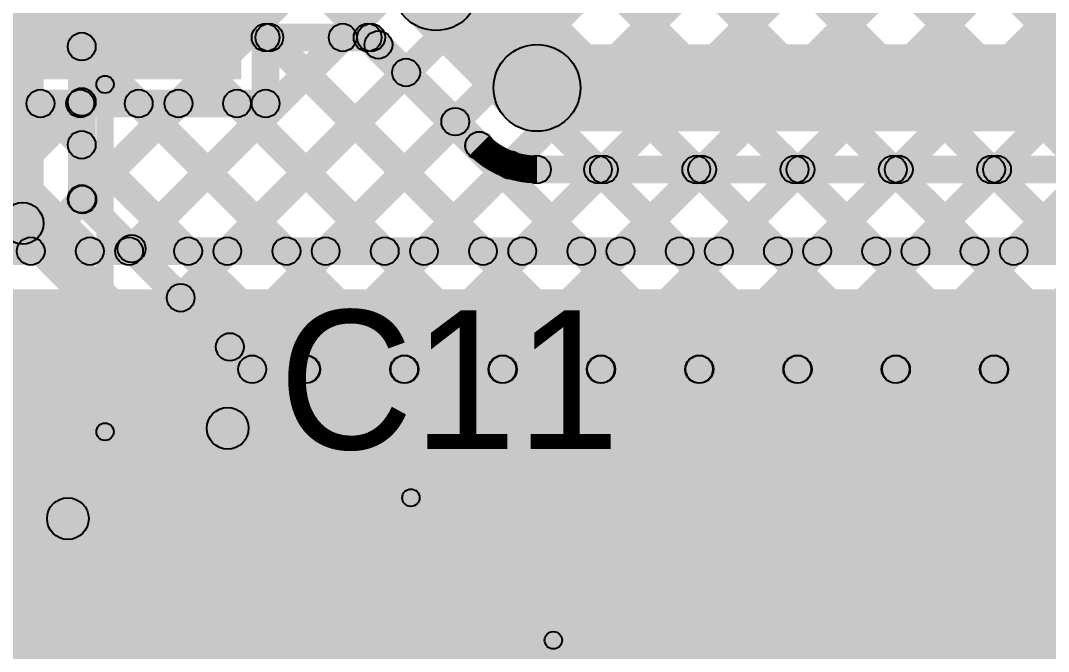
# Model space of a CAD drawing. Header units: millimetres. Extents: x -0.28 to 3.03, y -0.05 to 3.12.
# Drawn here: x 0.8594 to 1.1552, y 0.8548 to 1.0364 of the extents above; entities that cross this region are included whole.
import ezdxf

# ---------------------------------------------------------------- set-up
doc = ezdxf.new("R2010")
doc.units = ezdxf.units.MM
doc.header["$MEASUREMENT"] = 0
for name, color, linetype in [('BottomLayer', 5, 'Continuous'), ('TopLayer', 1, 'Continuous'), ('TopOverlay', 2, 'Continuous'), ('TopPaste', 8, 'Continuous'), ('TopSolder', 216, 'Continuous')]:
    doc.layers.add(name, color=color, linetype=linetype)

# ---------------------------------------------------------------- blocks, each defined once
blk = doc.blocks.new('UWX1H100MCL1GB_103')
at = {"layer": 'TopLayer'}
blk.add_hatch(color=1, dxfattribs=at).paths.add_polyline_path([(0.0374, 0.0315), (0.1752, 0.0315), (0.1752, -0.0315), (0.0374, -0.0315)])
at = {"layer": 'TopOverlay'}
h = blk.add_hatch(color=2, dxfattribs=at)
edge = h.paths.add_edge_path()
edge.add_arc((0.14, -0.037), 0.0025, 0, 360)
for points in [[(0.1425, -0.137), (0.1375, -0.137), (0.1375, -0.037), (0.1425, -0.037)], [(-0.096, -0.1395), (-0.096, -0.1345), (0.14, -0.1345), (0.14, -0.1395)]]:
    blk.add_hatch(color=2, dxfattribs=at).paths.add_polyline_path(points)
h = blk.add_hatch(color=2, dxfattribs=at)
edge = h.paths.add_edge_path()
edge.add_arc((0.14, -0.137), 0.0025, 0, 360)
h = blk.add_hatch(color=2, dxfattribs=at)
edge = h.paths.add_edge_path()
edge.add_arc((0.14, -0.137), 0.0025, 0, 360)
at = {"layer": 'TopPaste'}
blk.add_hatch(color=8, dxfattribs=at).paths.add_polyline_path([(0.0374, 0.0315), (0.1752, 0.0315), (0.1752, -0.0315), (0.0374, -0.0315)])
at = {"layer": 'TopSolder'}
blk.add_hatch(color=216, dxfattribs=at).paths.add_polyline_path([(0.0334, 0.0355), (0.1792, 0.0355), (0.1792, -0.0355), (0.0334, -0.0355)])
at = {"layer": 'TopOverlay'}
for centre in [(0.14, -0.037), (0.14, -0.137), (0.14, -0.137)]:
    blk.add_circle(centre, 0.0025, dxfattribs=at)
blk = doc.blocks.new('UWX1H100MCL1GB_104')
at = {"layer": 'TopOverlay'}
for points in [[(-0.1395, -0.037), (-0.1345, -0.037), (-0.1345, -0.096), (-0.1395, -0.096)], [(-0.09423, -0.13523), (-0.09777, -0.13877), (-0.13877, -0.09777), (-0.13523, -0.09423)], [(0.14, -0.1345), (0.14, -0.1395), (-0.096, -0.1395), (-0.096, -0.1345)]]:
    blk.add_hatch(color=2, dxfattribs=at).paths.add_polyline_path(points)
h = blk.add_hatch(color=2, dxfattribs=at)
edge = h.paths.add_edge_path()
edge.add_arc((-0.137, -0.096), 0.0025, 0, 360)
h = blk.add_hatch(color=2, dxfattribs=at)
edge = h.paths.add_edge_path()
edge.add_arc((-0.137, -0.096), 0.0025, 0, 360)
h = blk.add_hatch(color=2, dxfattribs=at)
edge = h.paths.add_edge_path()
edge.add_arc((-0.096, -0.137), 0.0025, 0, 360)
h = blk.add_hatch(color=2, dxfattribs=at)
edge = h.paths.add_edge_path()
edge.add_arc((-0.096, -0.137), 0.0025, 0, 360)
for centre in [(-0.137, -0.096), (-0.137, -0.096), (-0.096, -0.137), (-0.096, -0.137)]:
    blk.add_circle(centre, 0.0025, dxfattribs=at)

msp = doc.modelspace()

# ---------------------------------------------------------------- hatches: boundary and pattern name
at = {"layer": 'BottomLayer'}
for points in [[(0.866, 0.978), (0.854, 0.978), (0.854, 1.473), (0.866, 1.473)], [(0.881, 0.98504), (0.873, 0.98504), (0.873, 1.45779), (0.881, 1.45779)], [(1.05743, 0.93317), (1.05177, 0.93883), (1.3593, 1.24636), (1.36496, 1.2407)], [(1.08572, 0.93317), (1.08006, 0.93883), (1.37981, 1.23858), (1.38546, 1.23292)], [(1.114, 0.93317), (1.10834, 0.93883), (1.39395, 1.22444), (1.39961, 1.21878)], [(1.14228, 0.93317), (1.13663, 0.93883), (1.40809, 1.21029), (1.41375, 1.20464)], [(0.87417, 1.16749), (0.87983, 1.17315), (1.11415, 0.93883), (1.10849, 0.93317)], [(0.87417, 1.13921), (0.87983, 1.14486), (1.08586, 0.93883), (1.08021, 0.93317)], [(0.87417, 1.11092), (0.87983, 1.11658), (1.05758, 0.93883), (1.05192, 0.93317)], [(0.87983, 1.01013), (0.87417, 1.01578), (0.96914, 1.11075), (0.9748, 1.10509)], [(0.88001, 0.98203), (0.87436, 0.98769), (0.97848, 1.09181), (0.98414, 1.08615)], [(0.89416, 0.96789), (0.8885, 0.97354), (1.00532, 1.09037), (1.01098, 1.08471)], [(0.98661, 1.08333), (0.99227, 1.08899), (1.14243, 0.93883), (1.13678, 0.93317)], [(1.02915, 0.93317), (1.02349, 0.93883), (1.17465, 1.08998), (1.1803, 1.08433)], [(0.87417, 1.08264), (0.87983, 1.0883), (1.0293, 0.93883), (1.02364, 0.93317)], [(0.9083, 0.95374), (0.90264, 0.9594), (1.01958, 1.07634), (1.02524, 1.07068)], [(0.97258, 0.93317), (0.96692, 0.93883), (1.09763, 1.06953), (1.10328, 1.06388)], [(1.00086, 0.93317), (0.99521, 0.93883), (1.12431, 1.06793), (1.12997, 1.06228)], [(1.11978, 1.0633), (1.12544, 1.06896), (1.25557, 0.93883), (1.24991, 0.93317)], [(0.92244, 0.9396), (0.91678, 0.94526), (1.03739, 1.06586), (1.04304, 1.06021)], [(0.92244, 0.9396), (0.91678, 0.94526), (1.03739, 1.06586), (1.04304, 1.06021)], [(0.94429, 0.93317), (0.93864, 0.93883), (1.06638, 1.06658), (1.07204, 1.06092)], [(1.03801, 1.06022), (1.04366, 1.06588), (1.17072, 0.93883), (1.16506, 0.93317)], [(1.06576, 1.06076), (1.07142, 1.06641), (1.199, 0.93883), (1.19334, 0.93317)], [(1.09298, 1.06182), (1.09863, 1.06748), (1.22729, 0.93883), (1.22163, 0.93317)], [(0.87417, 1.05435), (0.87983, 1.06001), (1.00101, 0.93883), (0.99535, 0.93317)], [(0.87417, 1.02607), (0.87983, 1.03173), (0.97273, 0.93883), (0.96707, 0.93317)], [(0.87417, 0.99779), (0.87983, 1.00344), (0.94444, 0.93883), (0.93879, 0.93317)], [(0.87417, 0.98221), (0.87983, 0.98787), (0.92887, 0.93883), (0.92321, 0.93317)], [(0.85576, 0.97376), (0.86424, 0.98224), (0.92324, 0.92324), (0.91476, 0.91476)], [(0.81276, 0.94476), (0.82124, 0.95324), (0.87724, 0.89724), (0.86876, 0.88876)], [(0.92604, 0.932), (0.92604, 0.94), (1.47096, 0.94), (1.47096, 0.932)], [(0.919, 0.913), (0.919, 0.925), (2.01, 0.925), (2.01, 0.913)], [(0.873, 0.887), (0.873, 0.899), (1.98297, 0.899), (1.98297, 0.887)], [(0.82003, 0.86), (0.82003, 0.872), (1.917, 0.872), (1.917, 0.86)]]:
    msp.add_hatch(color=5, dxfattribs=at).paths.add_polyline_path(points)
h = msp.add_hatch(color=5, dxfattribs=at)
edge = h.paths.add_edge_path()
edge.add_arc((0.877, 1.0289), 0.004, 0, 360)
h = msp.add_hatch(color=5, dxfattribs=at)
edge = h.paths.add_edge_path()
edge.add_arc((0.877, 1.01296), 0.004, 0, 360)
h = msp.add_hatch(color=5, dxfattribs=at)
edge = h.paths.add_edge_path()
edge.add_arc((0.877, 1.00061), 0.004, 0, 360)
h = msp.add_hatch(color=5, dxfattribs=at)
edge = h.paths.add_edge_path()
edge.add_arc((0.877, 0.98504), 0.004, 0, 360)
h = msp.add_hatch(color=5, dxfattribs=at)
edge = h.paths.add_edge_path()
edge.add_arc((0.877, 0.98504), 0.004, 0, 360)
h = msp.add_hatch(color=5, dxfattribs=at)
edge = h.paths.add_edge_path()
edge.add_arc((0.87718, 0.98486), 0.004, 0, 360)
h = msp.add_hatch(color=5, dxfattribs=at)
edge = h.paths.add_edge_path()
edge.add_arc((0.86, 0.978), 0.006, 0, 360)
h = msp.add_hatch(color=5, dxfattribs=at)
edge = h.paths.add_edge_path()
edge.add_arc((0.86, 0.978), 0.006, 0, 360)
h = msp.add_hatch(color=5, dxfattribs=at)
edge = h.paths.add_edge_path()
edge.add_arc((0.89133, 0.97071), 0.004, 0, 360)
h = msp.add_hatch(color=5, dxfattribs=at)
edge = h.paths.add_edge_path()
edge.add_arc((0.90547, 0.95657), 0.004, 0, 360)
h = msp.add_hatch(color=5, dxfattribs=at)
edge = h.paths.add_edge_path()
edge.add_arc((0.91961, 0.94243), 0.004, 0, 360)
h = msp.add_hatch(color=5, dxfattribs=at)
edge = h.paths.add_edge_path()
edge.add_arc((0.91961, 0.94243), 0.004, 0, 360)
h = msp.add_hatch(color=5, dxfattribs=at)
edge = h.paths.add_edge_path()
edge.add_arc((0.92604, 0.936), 0.004, 0, 360)
h = msp.add_hatch(color=5, dxfattribs=at)
edge = h.paths.add_edge_path()
edge.add_arc((0.92604, 0.936), 0.004, 0, 360)
h = msp.add_hatch(color=5, dxfattribs=at)
edge = h.paths.add_edge_path()
edge.add_arc((0.94147, 0.936), 0.004, 0, 360)
h = msp.add_hatch(color=5, dxfattribs=at)
edge = h.paths.add_edge_path()
edge.add_arc((0.94161, 0.936), 0.004, 0, 360)
h = msp.add_hatch(color=5, dxfattribs=at)
edge = h.paths.add_edge_path()
edge.add_arc((0.96975, 0.936), 0.004, 0, 360)
h = msp.add_hatch(color=5, dxfattribs=at)
edge = h.paths.add_edge_path()
edge.add_arc((0.9699, 0.936), 0.004, 0, 360)
h = msp.add_hatch(color=5, dxfattribs=at)
edge = h.paths.add_edge_path()
edge.add_arc((0.99803, 0.936), 0.004, 0, 360)
h = msp.add_hatch(color=5, dxfattribs=at)
edge = h.paths.add_edge_path()
edge.add_arc((0.99818, 0.936), 0.004, 0, 360)
h = msp.add_hatch(color=5, dxfattribs=at)
edge = h.paths.add_edge_path()
edge.add_arc((1.02632, 0.936), 0.004, 0, 360)
h = msp.add_hatch(color=5, dxfattribs=at)
edge = h.paths.add_edge_path()
edge.add_arc((1.02647, 0.936), 0.004, 0, 360)
h = msp.add_hatch(color=5, dxfattribs=at)
edge = h.paths.add_edge_path()
edge.add_arc((1.0546, 0.936), 0.004, 0, 360)
h = msp.add_hatch(color=5, dxfattribs=at)
edge = h.paths.add_edge_path()
edge.add_arc((1.05475, 0.936), 0.004, 0, 360)
h = msp.add_hatch(color=5, dxfattribs=at)
edge = h.paths.add_edge_path()
edge.add_arc((1.08289, 0.936), 0.004, 0, 360)
h = msp.add_hatch(color=5, dxfattribs=at)
edge = h.paths.add_edge_path()
edge.add_arc((1.08304, 0.936), 0.004, 0, 360)
h = msp.add_hatch(color=5, dxfattribs=at)
edge = h.paths.add_edge_path()
edge.add_arc((1.11117, 0.936), 0.004, 0, 360)
h = msp.add_hatch(color=5, dxfattribs=at)
edge = h.paths.add_edge_path()
edge.add_arc((1.11132, 0.936), 0.004, 0, 360)
h = msp.add_hatch(color=5, dxfattribs=at)
edge = h.paths.add_edge_path()
edge.add_arc((1.13946, 0.936), 0.004, 0, 360)
h = msp.add_hatch(color=5, dxfattribs=at)
edge = h.paths.add_edge_path()
edge.add_arc((1.1396, 0.936), 0.004, 0, 360)
h = msp.add_hatch(color=5, dxfattribs=at)
edge = h.paths.add_edge_path()
edge.add_arc((0.919, 0.919), 0.006, 0, 360)
h = msp.add_hatch(color=5, dxfattribs=at)
edge = h.paths.add_edge_path()
edge.add_arc((0.919, 0.919), 0.006, 0, 360)
h = msp.add_hatch(color=5, dxfattribs=at)
edge = h.paths.add_edge_path()
edge.add_arc((0.873, 0.893), 0.006, 0, 360)
h = msp.add_hatch(color=5, dxfattribs=at)
edge = h.paths.add_edge_path()
edge.add_arc((0.873, 0.893), 0.006, 0, 360)
at = {"layer": 'TopLayer'}
h = msp.add_hatch(color=1, dxfattribs=at)
edge = h.paths.add_edge_path()
edge.add_arc((0.97897, 1.04603), 0.0125, 0, 360)
h = msp.add_hatch(color=1, dxfattribs=at)
edge = h.paths.add_edge_path()
edge.add_arc((0.97897, 1.04603), 0.0125, 0, 360)
for points in [[(0.97013, 1.03719), (0.98781, 1.05487), (1.01684, 1.02584), (0.99916, 1.00816)], [(0.9299, 1.0275), (0.9299, 1.0355), (0.96027, 1.0355), (0.96027, 1.0275)], [(0.89344, 0.96717), (0.88778, 0.97283), (0.94928, 1.03433), (0.95494, 1.02867)], [(0.92814, 1.02867), (0.9338, 1.03433), (0.9953, 0.97283), (0.98964, 0.96717)], [(0.95642, 1.02867), (0.96208, 1.03433), (1.02358, 0.97283), (1.01792, 0.96717)], [(0.9339, 1.0125), (0.9259, 1.0125), (0.9259, 1.0315), (0.9339, 1.0315)], [(0.95954, 1.02657), (0.9652, 1.03223), (0.99419, 1.00323), (0.98854, 0.99757)], [(1.008, 1.0045), (1.008, 1.0295), (1.282, 1.0295), (1.282, 1.0045)], [(0.92173, 0.96717), (0.91607, 0.97283), (0.9675, 1.02426), (0.97316, 1.01861)], [(0.7701, 1.0085), (0.7701, 1.0165), (0.9299, 1.0165), (0.9299, 1.0085)], [(0.83687, 0.96717), (0.83122, 0.97283), (0.87372, 1.01533), (0.87938, 1.00968)], [(0.834, 1.00968), (0.83965, 1.01533), (0.88216, 0.97283), (0.8765, 0.96717)], [(0.86516, 0.96717), (0.8595, 0.97283), (0.902, 1.01533), (0.90766, 1.00968)], [(0.86228, 1.00968), (0.86794, 1.01533), (0.91044, 0.97283), (0.90479, 0.96717)], [(0.89057, 1.00968), (0.89622, 1.01533), (0.93873, 0.97283), (0.93307, 0.96717)], [(0.91885, 1.00968), (0.92451, 1.01533), (0.96701, 0.97283), (0.96135, 0.96717)], [(0.95001, 0.96717), (0.94435, 0.97283), (0.98164, 1.01012), (0.9873, 1.00446)], [(0.97829, 0.96717), (0.97264, 0.97283), (0.99744, 0.99764), (1.0031, 0.99198)], [(0.97829, 0.96717), (0.97264, 0.97283), (0.99744, 0.99764), (1.0031, 0.99198)], [(1.008, 0.9895), (1.008, 0.9975), (1.213, 0.9975), (1.213, 0.9895)], [(1.00658, 0.96717), (1.00092, 0.97283), (1.02442, 0.99633), (1.03008, 0.99067)], [(1.02271, 0.99067), (1.02836, 0.99633), (1.05186, 0.97283), (1.04621, 0.96717)], [(1.03486, 0.96717), (1.02921, 0.97283), (1.05271, 0.99633), (1.05836, 0.99067)], [(1.05099, 0.99067), (1.05665, 0.99633), (1.08015, 0.97283), (1.07449, 0.96717)], [(1.06315, 0.96717), (1.05749, 0.97283), (1.08099, 0.99633), (1.08665, 0.99067)], [(1.07928, 0.99067), (1.08493, 0.99633), (1.10843, 0.97283), (1.10278, 0.96717)], [(1.09143, 0.96717), (1.08577, 0.97283), (1.10927, 0.99633), (1.11493, 0.99067)], [(1.10756, 0.99067), (1.11322, 0.99633), (1.13672, 0.97283), (1.13106, 0.96717)], [(1.11972, 0.96717), (1.11406, 0.97283), (1.13756, 0.99633), (1.14322, 0.99067)], [(1.13584, 0.99067), (1.1415, 0.99633), (1.165, 0.97283), (1.15934, 0.96717)], [(1.148, 0.96717), (1.14234, 0.97283), (1.16584, 0.99633), (1.1715, 0.99067)], [(0.61, 0.966), (0.61, 0.974), (1.208, 0.974), (1.208, 0.966)], [(0.535, 0.802), (1.197, 0.802), (1.197, 0.959), (0.535, 0.959)]]:
    msp.add_hatch(color=1, dxfattribs=at).paths.add_polyline_path(points)
h = msp.add_hatch(color=1, dxfattribs=at)
edge = h.paths.add_edge_path()
edge.add_arc((0.9299, 1.0315), 0.004, 0, 360)
h = msp.add_hatch(color=1, dxfattribs=at)
edge = h.paths.add_edge_path()
edge.add_arc((0.9299, 1.0315), 0.004, 0, 360)
h = msp.add_hatch(color=1, dxfattribs=at)
edge = h.paths.add_edge_path()
edge.add_arc((0.93097, 1.0315), 0.004, 0, 360)
h = msp.add_hatch(color=1, dxfattribs=at)
edge = h.paths.add_edge_path()
edge.add_arc((0.95211, 1.0315), 0.004, 0, 360)
h = msp.add_hatch(color=1, dxfattribs=at)
edge = h.paths.add_edge_path()
edge.add_arc((0.95925, 1.0315), 0.004, 0, 360)
h = msp.add_hatch(color=1, dxfattribs=at)
edge = h.paths.add_edge_path()
edge.add_arc((0.96027, 1.0315), 0.004, 0, 360)
h = msp.add_hatch(color=1, dxfattribs=at)
edge = h.paths.add_edge_path()
edge.add_arc((0.96237, 1.0294), 0.004, 0, 360)
h = msp.add_hatch(color=1, dxfattribs=at)
edge = h.paths.add_edge_path()
edge.add_arc((1.008, 1.017), 0.0125, 0, 360)
h = msp.add_hatch(color=1, dxfattribs=at)
edge = h.paths.add_edge_path()
edge.add_arc((1.008, 1.017), 0.0125, 0, 360)
h = msp.add_hatch(color=1, dxfattribs=at)
edge = h.paths.add_edge_path()
edge.add_arc((0.97033, 1.02143), 0.004, 0, 360)
h = msp.add_hatch(color=1, dxfattribs=at)
edge = h.paths.add_edge_path()
edge.add_arc((0.86511, 1.0125), 0.004, 0, 360)
h = msp.add_hatch(color=1, dxfattribs=at)
edge = h.paths.add_edge_path()
edge.add_arc((0.87655, 1.0125), 0.004, 0, 360)
h = msp.add_hatch(color=1, dxfattribs=at)
edge = h.paths.add_edge_path()
edge.add_arc((0.89339, 1.0125), 0.004, 0, 360)
h = msp.add_hatch(color=1, dxfattribs=at)
edge = h.paths.add_edge_path()
edge.add_arc((0.90483, 1.0125), 0.004, 0, 360)
h = msp.add_hatch(color=1, dxfattribs=at)
edge = h.paths.add_edge_path()
edge.add_arc((0.92168, 1.0125), 0.004, 0, 360)
h = msp.add_hatch(color=1, dxfattribs=at)
edge = h.paths.add_edge_path()
edge.add_arc((0.9299, 1.0125), 0.004, 0, 360)
h = msp.add_hatch(color=1, dxfattribs=at)
edge = h.paths.add_edge_path()
edge.add_arc((0.9299, 1.0125), 0.004, 0, 360)
h = msp.add_hatch(color=1, dxfattribs=at)
edge = h.paths.add_edge_path()
edge.add_arc((0.98447, 1.00729), 0.004, 0, 360)
h = msp.add_hatch(color=1, dxfattribs=at)
edge = h.paths.add_edge_path()
edge.add_arc((0.99137, 1.0004), 0.004, 0, 360)
h = msp.add_hatch(color=1, dxfattribs=at)
edge = h.paths.add_edge_path()
edge.add_arc((0.99137, 1.0004), 0.004, 0, 360)
h = msp.add_hatch(color=1, dxfattribs=at)
edge = h.paths.add_edge_path()
edge.add_arc((0.99138, 1.00038), 0.004, 0, 360)
h = msp.add_hatch(color=1, dxfattribs=at)
edge = h.paths.add_edge_path()
edge.add_arc((1.00027, 0.99481), 0.004, 0, 360)
h = msp.add_hatch(color=1, dxfattribs=at)
edge = h.paths.add_edge_path()
edge.add_arc((1.00027, 0.99481), 0.004, 0, 360)
h = msp.add_hatch(color=1, dxfattribs=at)
edge = h.paths.add_edge_path()
edge.add_arc((1.008, 0.9935), 0.004, 0, 360)
h = msp.add_hatch(color=1, dxfattribs=at)
edge = h.paths.add_edge_path()
edge.add_arc((1.008, 0.9935), 0.004, 0, 360)
h = msp.add_hatch(color=1, dxfattribs=at)
edge = h.paths.add_edge_path()
edge.add_arc((1.008, 0.9935), 0.004, 0, 360)
h = msp.add_hatch(color=1, dxfattribs=at)
edge = h.paths.add_edge_path()
edge.add_arc((1.02554, 0.9935), 0.004, 0, 360)
h = msp.add_hatch(color=1, dxfattribs=at)
edge = h.paths.add_edge_path()
edge.add_arc((1.02725, 0.9935), 0.004, 0, 360)
h = msp.add_hatch(color=1, dxfattribs=at)
edge = h.paths.add_edge_path()
edge.add_arc((1.05382, 0.9935), 0.004, 0, 360)
h = msp.add_hatch(color=1, dxfattribs=at)
edge = h.paths.add_edge_path()
edge.add_arc((1.05553, 0.9935), 0.004, 0, 360)
h = msp.add_hatch(color=1, dxfattribs=at)
edge = h.paths.add_edge_path()
edge.add_arc((1.0821, 0.9935), 0.004, 0, 360)
h = msp.add_hatch(color=1, dxfattribs=at)
edge = h.paths.add_edge_path()
edge.add_arc((1.08382, 0.9935), 0.004, 0, 360)
h = msp.add_hatch(color=1, dxfattribs=at)
edge = h.paths.add_edge_path()
edge.add_arc((1.11039, 0.9935), 0.004, 0, 360)
h = msp.add_hatch(color=1, dxfattribs=at)
edge = h.paths.add_edge_path()
edge.add_arc((1.1121, 0.9935), 0.004, 0, 360)
h = msp.add_hatch(color=1, dxfattribs=at)
edge = h.paths.add_edge_path()
edge.add_arc((1.13867, 0.9935), 0.004, 0, 360)
h = msp.add_hatch(color=1, dxfattribs=at)
edge = h.paths.add_edge_path()
edge.add_arc((1.14039, 0.9935), 0.004, 0, 360)
h = msp.add_hatch(color=1, dxfattribs=at)
edge = h.paths.add_edge_path()
edge.add_arc((0.86233, 0.97), 0.004, 0, 360)
h = msp.add_hatch(color=1, dxfattribs=at)
edge = h.paths.add_edge_path()
edge.add_arc((0.87933, 0.97), 0.004, 0, 360)
h = msp.add_hatch(color=1, dxfattribs=at)
edge = h.paths.add_edge_path()
edge.add_arc((0.89061, 0.97), 0.004, 0, 360)
h = msp.add_hatch(color=1, dxfattribs=at)
edge = h.paths.add_edge_path()
edge.add_arc((0.90761, 0.97), 0.004, 0, 360)
h = msp.add_hatch(color=1, dxfattribs=at)
edge = h.paths.add_edge_path()
edge.add_arc((0.9189, 0.97), 0.004, 0, 360)
h = msp.add_hatch(color=1, dxfattribs=at)
edge = h.paths.add_edge_path()
edge.add_arc((0.9359, 0.97), 0.004, 0, 360)
h = msp.add_hatch(color=1, dxfattribs=at)
edge = h.paths.add_edge_path()
edge.add_arc((0.94718, 0.97), 0.004, 0, 360)
h = msp.add_hatch(color=1, dxfattribs=at)
edge = h.paths.add_edge_path()
edge.add_arc((0.96418, 0.97), 0.004, 0, 360)
h = msp.add_hatch(color=1, dxfattribs=at)
edge = h.paths.add_edge_path()
edge.add_arc((0.97547, 0.97), 0.004, 0, 360)
h = msp.add_hatch(color=1, dxfattribs=at)
edge = h.paths.add_edge_path()
edge.add_arc((0.97547, 0.97), 0.004, 0, 360)
h = msp.add_hatch(color=1, dxfattribs=at)
edge = h.paths.add_edge_path()
edge.add_arc((0.99247, 0.97), 0.004, 0, 360)
h = msp.add_hatch(color=1, dxfattribs=at)
edge = h.paths.add_edge_path()
edge.add_arc((1.00375, 0.97), 0.004, 0, 360)
h = msp.add_hatch(color=1, dxfattribs=at)
edge = h.paths.add_edge_path()
edge.add_arc((1.02075, 0.97), 0.004, 0, 360)
h = msp.add_hatch(color=1, dxfattribs=at)
edge = h.paths.add_edge_path()
edge.add_arc((1.03203, 0.97), 0.004, 0, 360)
h = msp.add_hatch(color=1, dxfattribs=at)
edge = h.paths.add_edge_path()
edge.add_arc((1.04904, 0.97), 0.004, 0, 360)
h = msp.add_hatch(color=1, dxfattribs=at)
edge = h.paths.add_edge_path()
edge.add_arc((1.06032, 0.97), 0.004, 0, 360)
h = msp.add_hatch(color=1, dxfattribs=at)
edge = h.paths.add_edge_path()
edge.add_arc((1.07732, 0.97), 0.004, 0, 360)
h = msp.add_hatch(color=1, dxfattribs=at)
edge = h.paths.add_edge_path()
edge.add_arc((1.0886, 0.97), 0.004, 0, 360)
h = msp.add_hatch(color=1, dxfattribs=at)
edge = h.paths.add_edge_path()
edge.add_arc((1.1056, 0.97), 0.004, 0, 360)
h = msp.add_hatch(color=1, dxfattribs=at)
edge = h.paths.add_edge_path()
edge.add_arc((1.11689, 0.97), 0.004, 0, 360)
h = msp.add_hatch(color=1, dxfattribs=at)
edge = h.paths.add_edge_path()
edge.add_arc((1.13389, 0.97), 0.004, 0, 360)
h = msp.add_hatch(color=1, dxfattribs=at)
edge = h.paths.add_edge_path()
edge.add_arc((1.14517, 0.97), 0.004, 0, 360)

# ---------------------------------------------------------------- linework, layer by layer
at = {"layer": 'BottomLayer'}
for centre, radius in [((0.877, 1.0289), 0.004), ((0.877, 1.01296), 0.004), ((0.877, 1.00061), 0.004), ((0.877, 0.98504), 0.004), ((0.877, 0.98504), 0.004), ((0.87718, 0.98486), 0.004), ((0.86, 0.978), 0.006), ((0.86, 0.978), 0.006), ((0.89133, 0.97071), 0.004), ((0.90547, 0.95657), 0.004), ((0.91961, 0.94243), 0.004), ((0.91961, 0.94243), 0.004), ((0.92604, 0.936), 0.004), ((0.92604, 0.936), 0.004), ((0.94147, 0.936), 0.004), ((0.94161, 0.936), 0.004), ((0.96975, 0.936), 0.004), ((0.9699, 0.936), 0.004), ((0.99803, 0.936), 0.004), ((0.99818, 0.936), 0.004), ((1.02632, 0.936), 0.004), ((1.02647, 0.936), 0.004), ((1.0546, 0.936), 0.004), ((1.05475, 0.936), 0.004), ((1.08289, 0.936), 0.004), ((1.08304, 0.936), 0.004), ((1.11117, 0.936), 0.004), ((1.11132, 0.936), 0.004), ((1.13946, 0.936), 0.004), ((1.1396, 0.936), 0.004), ((0.919, 0.919), 0.006), ((0.919, 0.919), 0.006), ((0.873, 0.893), 0.006), ((0.873, 0.893), 0.006)]:
    msp.add_circle(centre, radius, dxfattribs=at)
at = {"layer": 'TopLayer', "const_width": 0.008}
for points in [[(1.008, 0.9935, -0.199188), (0.99137, 1.0004)], [(1.008, 0.9935, -0.198912), (0.99138, 1.00038)]]:
    msp.add_lwpolyline(points, format="xyb", dxfattribs=at)
at = {"layer": 'TopLayer'}
for centre, radius in [((0.97897, 1.04603), 0.0125), ((0.97897, 1.04603), 0.0125), ((0.9299, 1.0315), 0.004), ((0.9299, 1.0315), 0.004), ((0.93097, 1.0315), 0.004), ((0.95211, 1.0315), 0.004), ((0.95925, 1.0315), 0.004), ((0.96027, 1.0315), 0.004), ((0.96237, 1.0294), 0.004), ((1.008, 1.017), 0.0125), ((1.008, 1.017), 0.0125), ((0.97033, 1.02143), 0.004), ((0.86511, 1.0125), 0.004), ((0.87655, 1.0125), 0.004), ((0.89339, 1.0125), 0.004), ((0.90483, 1.0125), 0.004), ((0.92168, 1.0125), 0.004), ((0.9299, 1.0125), 0.004), ((0.9299, 1.0125), 0.004), ((0.98447, 1.00729), 0.004), ((0.99137, 1.0004), 0.004), ((0.99137, 1.0004), 0.004), ((0.99138, 1.00038), 0.004), ((1.00027, 0.99481), 0.004), ((1.00027, 0.99481), 0.004), ((1.008, 0.9935), 0.004), ((1.008, 0.9935), 0.004), ((1.008, 0.9935), 0.004), ((1.02554, 0.9935), 0.004), ((1.02725, 0.9935), 0.004), ((1.05382, 0.9935), 0.004), ((1.05553, 0.9935), 0.004), ((1.0821, 0.9935), 0.004), ((1.08382, 0.9935), 0.004), ((1.11039, 0.9935), 0.004), ((1.1121, 0.9935), 0.004), ((1.13867, 0.9935), 0.004), ((1.14039, 0.9935), 0.004), ((0.86233, 0.97), 0.004), ((0.87933, 0.97), 0.004), ((0.89061, 0.97), 0.004), ((0.90761, 0.97), 0.004), ((0.9189, 0.97), 0.004), ((0.9359, 0.97), 0.004), ((0.94718, 0.97), 0.004), ((0.96418, 0.97), 0.004), ((0.97547, 0.97), 0.004), ((0.97547, 0.97), 0.004), ((0.99247, 0.97), 0.004), ((1.00375, 0.97), 0.004), ((1.02075, 0.97), 0.004), ((1.03203, 0.97), 0.004), ((1.04904, 0.97), 0.004), ((1.06032, 0.97), 0.004), ((1.07732, 0.97), 0.004), ((1.0886, 0.97), 0.004), ((1.1056, 0.97), 0.004), ((1.11689, 0.97), 0.004), ((1.13389, 0.97), 0.004), ((1.14517, 0.97), 0.004)]:
    msp.add_circle(centre, radius, dxfattribs=at)

# ---------------------------------------------------------------- block references
for name, p, rotation in [('UWX1H100MCL1GB_103', (0.7437, 1.055), 360), ('UWX1H100MCL1GB_104', (0.8757, 0.762), 180)]:
    msp.add_blockref(name, p, dxfattribs=dict(rotation=rotation))

# ---------------------------------------------------------------- texts
at = {"layer": 'TopOverlay'}
msp.add_text('C11', height=0.04, dxfattribs=at).set_placement((0.9337, 0.913))

doc.saveas('drawing.dxf')
